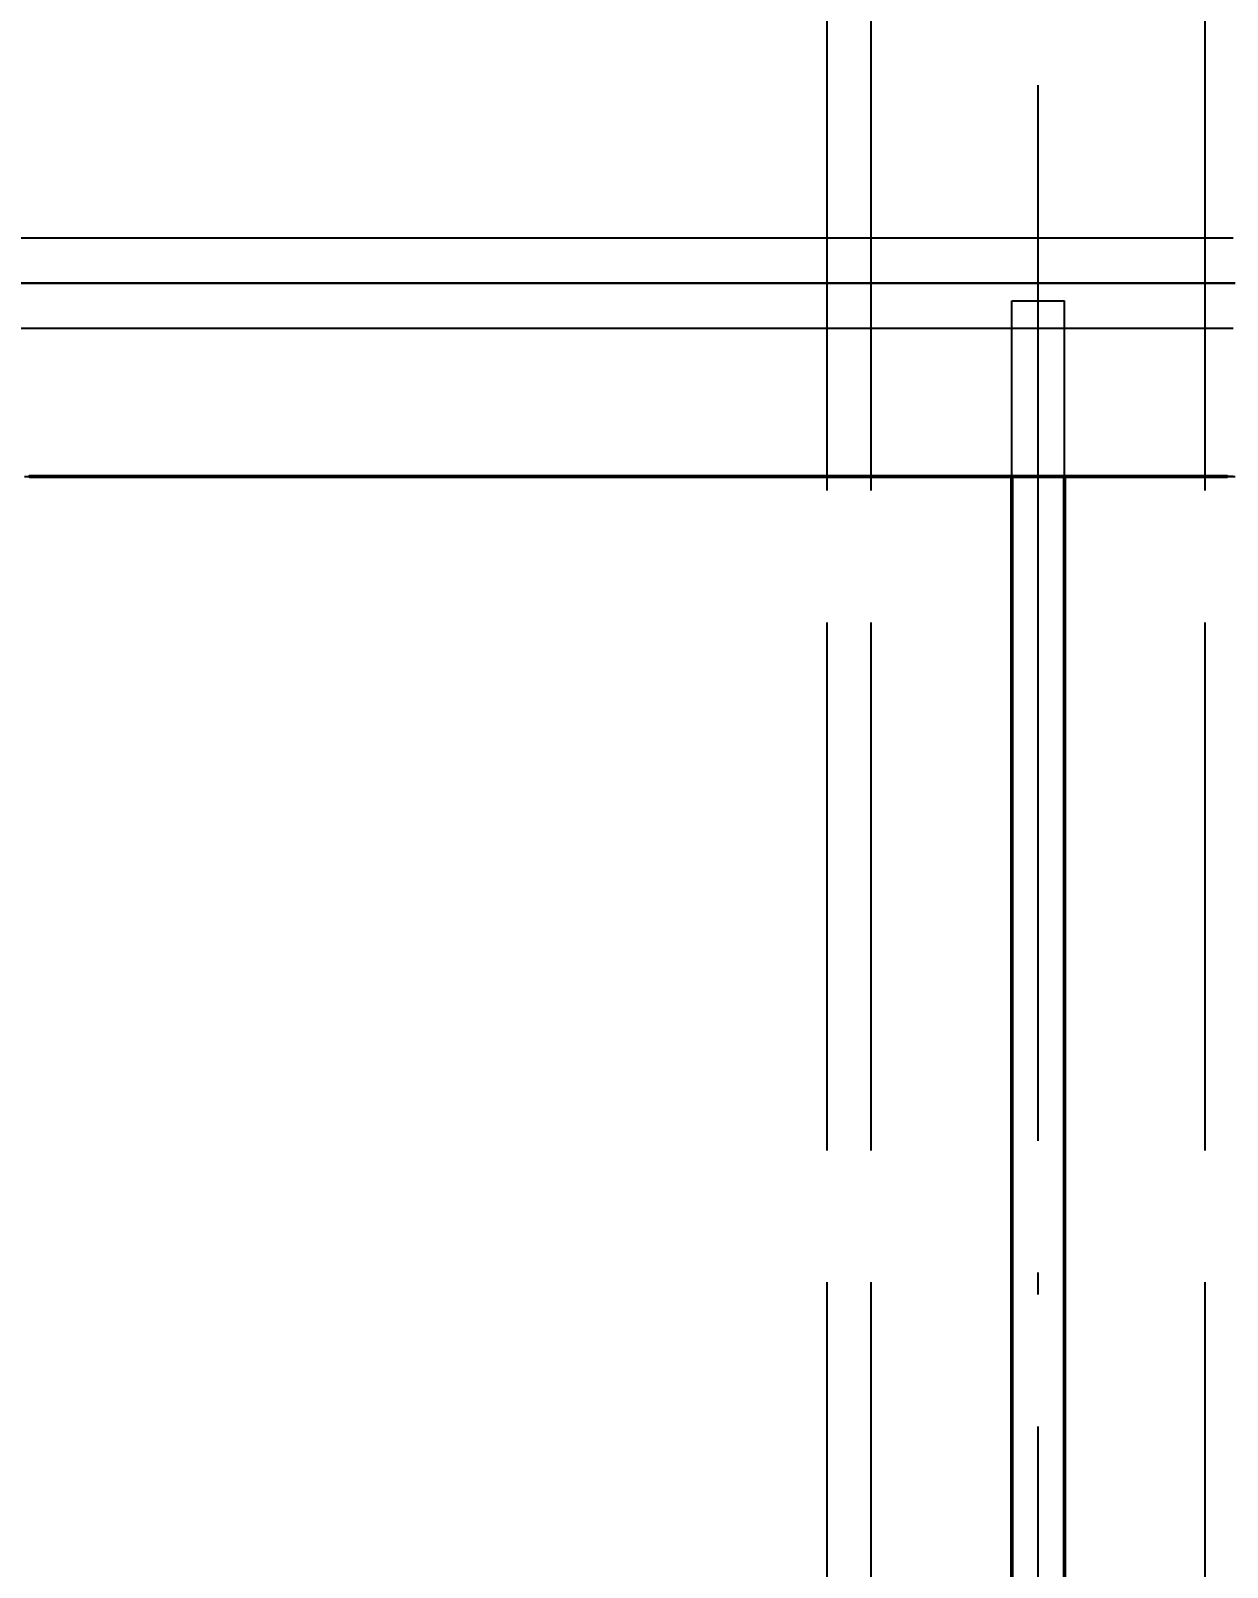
# Model space of a CAD drawing. Header units: millimetres. Extents: x 0 to 594, y 0 to 420.
# Drawn here: x 81.57 to 88.38, y 330.2 to 338.93 of the extents above; entities that cross this region are included whole.
import ezdxf

# ---------------------------------------------------------------- set-up
doc = ezdxf.new("R2010")
doc.units = ezdxf.units.MM
doc.linetypes.add('ISO02-TRAZOS', pattern=[3.75, 3, -0.75])
doc.linetypes.add('ISO04-TRAZO-PUNTO', pattern=[7.625, 6, -0.75, 0.125, -0.75])
for name, color, linetype, lineweight in [('01-VISIBLE', 7, 'CONTINUOUS', 50), ('02-OCULTA', 4, 'ISO02-TRAZOS', 25), ('03-EJE', 1, 'ISO04-TRAZO-PUNTO', 25), ('04-COTA', 3, 'CONTINUOUS', 25)]:
    doc.layers.add(name, color=color, linetype=linetype, lineweight=lineweight)
doc.styles.add('ISO3098', font='isocpeur.ttf')
doc.dimstyles.new('FLAMA-ISO', dxfattribs={"dimtxt": 3.5, "dimasz": 3, "dimexe": 2, "dimexo": 1, "dimgap": 1, "dimtad": 1, "dimdec": 1, "dimtxsty": 'ISO3098', "dimcen": 2.5, "dimclrd": 3, "dimclre": 3, "dimclrt": 3, "dimazin": 3, "dimtfac": 1, "dimtmove": 0, "dimatfit": 3, "dimlwd": 25, "dimlwe": 25})

msp = doc.modelspace()

# ---------------------------------------------------------------- linework, layer by layer
at = {"layer": '01-VISIBLE'}
for p, q in [((87.15, 319.74), (87.15, 336.4)), ((87.45, 319.74), (87.45, 336.4))]:
    msp.add_line(p, q, dxfattribs=at)
msp.add_lwpolyline([(81.564, 336.4), (81.6141, 336.4), (81.6642, 336.4), (81.7143, 336.4), (81.7644, 336.4), (81.8145, 336.4), (81.8646, 336.4), (81.9147, 336.4), (81.9648, 336.4), (82.0149, 336.4), (82.065, 336.4), (82.1151, 336.4), (82.1652, 336.4), (82.2153, 336.4), (82.2654, 336.4), (82.3155, 336.4), (82.3656, 336.4), (82.4157, 336.4), (82.4658, 336.4), (82.5159, 336.4), (82.566, 336.4), (82.6161, 336.4), (82.6662, 336.4), (82.7162, 336.4), (82.7663, 336.4), (82.8164, 336.4), (82.8665, 336.4), (82.9166, 336.4), (82.9667, 336.4), (83.0168, 336.4), (83.0669, 336.4), (83.117, 336.4), (83.1671, 336.4), (83.2172, 336.4), (83.2673, 336.4), (83.3174, 336.4), (83.3675, 336.4), (83.4176, 336.4), (83.4677, 336.4), (83.5178, 336.4), (83.5679, 336.4), (83.618, 336.4), (83.6681, 336.4), (83.7182, 336.4), (83.7683, 336.4), (83.8184, 336.4), (83.8684, 336.4), (83.9185, 336.4), (83.9686, 336.4), (84.0187, 336.4), (84.0688, 336.4), (84.1189, 336.4), (84.169, 336.4), (84.2191, 336.4), (84.2692, 336.4), (84.3193, 336.4), (84.3694, 336.4), (84.4195, 336.4), (84.4696, 336.4), (84.5197, 336.4), (84.5698, 336.4), (84.6199, 336.4), (84.67, 336.4), (84.7201, 336.4), (84.7702, 336.4), (84.8203, 336.4), (84.8704, 336.4), (84.9205, 336.4), (84.9706, 336.4), (85.0206, 336.4), (85.0707, 336.4), (85.1208, 336.4), (85.1709, 336.4), (85.221, 336.4), (85.2711, 336.4), (85.3212, 336.4), (85.3713, 336.4), (85.4214, 336.4), (85.4715, 336.4), (85.5216, 336.4), (85.5717, 336.4), (85.6218, 336.4), (85.6719, 336.4), (85.722, 336.4), (85.7721, 336.4), (85.8222, 336.4), (85.8723, 336.4), (85.9224, 336.4), (85.9725, 336.4), (86.0226, 336.4), (86.0727, 336.4), (86.1228, 336.4), (86.1728, 336.4), (86.2229, 336.4), (86.273, 336.4), (86.3231, 336.4), (86.3732, 336.4), (86.4233, 336.4), (86.4734, 336.4), (86.5235, 336.4), (86.5736, 336.4), (86.6237, 336.4), (86.6738, 336.4), (86.7239, 336.4), (86.774, 336.4), (86.8241, 336.4), (86.8742, 336.4), (86.9243, 336.4), (86.9744, 336.4), (87.0245, 336.4), (87.0746, 336.4), (87.1247, 336.4), (87.1748, 336.4), (87.2249, 336.4), (87.275, 336.4), (87.325, 336.4), (87.3751, 336.4), (87.4252, 336.4), (87.4753, 336.4), (87.5254, 336.4), (87.5755, 336.4), (87.6256, 336.4), (87.6757, 336.4), (87.7258, 336.4), (87.7759, 336.4), (87.826, 336.4), (87.8761, 336.4), (87.9262, 336.4), (87.9763, 336.4), (88.0264, 336.4), (88.0765, 336.4), (88.1266, 336.4), (88.1767, 336.4), (88.2268, 336.4), (88.2769, 336.4), (88.327, 336.4), (88.3771, 336.4)], dxfattribs=at)
at = {"layer": '02-OCULTA'}
for p, q in [((86.1, 276.32), (86.1, 349.7466)), ((86.35, 276.32), (86.35, 349.7466)), ((88.25, 276.32), (88.25, 349.7466)), ((87.15, 337.4), (87.45, 337.4)), ((87.15, 336.4), (87.15, 337.4)), ((87.45, 336.4), (87.45, 337.4)), ((87.15, 284.256), (87.15, 337.244)), ((87.45, 284.256), (87.45, 337.244))]:
    msp.add_line(p, q, dxfattribs=at)
for points in [[(88.4088, 337.756), (88.3296, 337.756), (88.2504, 337.756), (88.1712, 337.756), (88.092, 337.756), (88.0128, 337.756), (87.9336, 337.756), (87.8544, 337.756), (87.7752, 337.756), (87.696, 337.756), (87.6168, 337.756), (87.5376, 337.756), (87.4584, 337.756), (87.3792, 337.756), (87.3, 337.756), (87.2208, 337.756), (87.1416, 337.756), (87.0624, 337.756), (86.9832, 337.756), (86.904, 337.756), (86.8248, 337.756), (86.7456, 337.756), (86.6664, 337.756), (86.5872, 337.756), (86.508, 337.756), (86.4288, 337.756), (86.3496, 337.756), (86.2704, 337.756), (86.1912, 337.756), (86.112, 337.756), (86.0328, 337.756), (85.9536, 337.756), (85.8744, 337.756), (85.7952, 337.756), (85.716, 337.756), (85.6368, 337.756), (85.5576, 337.756), (85.4784, 337.756), (85.3992, 337.756), (85.32, 337.756), (85.2408, 337.756), (85.1616, 337.756), (85.0824, 337.756), (85.0032, 337.756), (84.924, 337.756), (84.8448, 337.756), (84.7656, 337.756), (84.6864, 337.756), (84.6072, 337.756), (84.528, 337.756), (84.4488, 337.756), (84.3696, 337.756), (84.2904, 337.756), (84.2112, 337.756), (84.132, 337.756), (84.0528, 337.756), (83.9736, 337.756), (83.8944, 337.756), (83.8152, 337.756), (83.736, 337.756), (83.6568, 337.756), (83.5776, 337.756), (83.4984, 337.756), (83.4192, 337.756), (83.34, 337.756), (83.2608, 337.756), (83.1816, 337.756), (83.1024, 337.756), (83.0232, 337.756), (82.944, 337.756), (82.8648, 337.756), (82.7856, 337.756), (82.7064, 337.756), (82.6272, 337.756), (82.548, 337.756), (82.4688, 337.756), (82.3896, 337.756), (82.3104, 337.756), (82.2312, 337.756), (82.152, 337.756), (82.0728, 337.756), (81.9936, 337.756), (81.9144, 337.756), (81.8352, 337.756), (81.756, 337.756), (81.6768, 337.756), (81.5976, 337.756), (81.5184, 337.756)], [(88.4088, 337.756), (88.3296, 337.756), (88.2504, 337.756), (88.1712, 337.756), (88.092, 337.756), (88.0128, 337.756), (87.9336, 337.756), (87.8544, 337.756), (87.7752, 337.756), (87.696, 337.756), (87.6168, 337.756), (87.5376, 337.756), (87.4584, 337.756), (87.3792, 337.756), (87.3, 337.756), (87.2208, 337.756), (87.1416, 337.756), (87.0624, 337.756), (86.9832, 337.756), (86.904, 337.756), (86.8248, 337.756), (86.7456, 337.756), (86.6664, 337.756), (86.5872, 337.756), (86.508, 337.756), (86.4288, 337.756), (86.3496, 337.756), (86.2704, 337.756), (86.1912, 337.756), (86.112, 337.756), (86.0328, 337.756), (85.9536, 337.756), (85.8744, 337.756), (85.7952, 337.756), (85.716, 337.756), (85.6368, 337.756), (85.5576, 337.756), (85.4784, 337.756), (85.3992, 337.756), (85.32, 337.756), (85.2408, 337.756), (85.1616, 337.756), (85.0824, 337.756), (85.0032, 337.756), (84.924, 337.756), (84.8448, 337.756), (84.7656, 337.756), (84.6864, 337.756), (84.6072, 337.756), (84.528, 337.756), (84.4488, 337.756), (84.3696, 337.756), (84.2904, 337.756), (84.2112, 337.756), (84.132, 337.756), (84.0528, 337.756), (83.9736, 337.756), (83.8944, 337.756), (83.8152, 337.756), (83.736, 337.756), (83.6568, 337.756), (83.5776, 337.756), (83.4984, 337.756), (83.4192, 337.756), (83.34, 337.756), (83.2608, 337.756), (83.1816, 337.756), (83.1024, 337.756), (83.0232, 337.756), (82.944, 337.756), (82.8648, 337.756), (82.7856, 337.756), (82.7064, 337.756), (82.6272, 337.756), (82.548, 337.756), (82.4688, 337.756), (82.3896, 337.756), (82.3104, 337.756), (82.2312, 337.756), (82.152, 337.756), (82.0728, 337.756), (81.9936, 337.756), (81.9144, 337.756), (81.8352, 337.756), (81.756, 337.756), (81.6768, 337.756), (81.5976, 337.756), (81.5184, 337.756)], [(88.3976, 337.5), (88.3192, 337.5), (88.2408, 337.5), (88.1624, 337.5), (88.084, 337.5), (88.0056, 337.5), (87.9272, 337.5), (87.8488, 337.5), (87.7704, 337.5), (87.692, 337.5), (87.6136, 337.5), (87.5352, 337.5), (87.4568, 337.5), (87.3784, 337.5), (87.3, 337.5), (87.2216, 337.5), (87.1432, 337.5), (87.0648, 337.5), (86.9864, 337.5), (86.908, 337.5), (86.8296, 337.5), (86.7512, 337.5), (86.6728, 337.5), (86.5944, 337.5), (86.516, 337.5), (86.4376, 337.5), (86.3592, 337.5), (86.2808, 337.5), (86.2024, 337.5), (86.124, 337.5), (86.0456, 337.5), (85.9672, 337.5), (85.8888, 337.5), (85.8104, 337.5), (85.732, 337.5), (85.6536, 337.5), (85.5752, 337.5), (85.4968, 337.5), (85.4184, 337.5), (85.34, 337.5), (85.2616, 337.5), (85.1832, 337.5), (85.1048, 337.5), (85.0264, 337.5), (84.948, 337.5), (84.8696, 337.5), (84.7912, 337.5), (84.7128, 337.5), (84.6344, 337.5), (84.556, 337.5), (84.4776, 337.5), (84.3992, 337.5), (84.3208, 337.5), (84.2424, 337.5), (84.164, 337.5), (84.0856, 337.5), (84.0072, 337.5), (83.9288, 337.5), (83.8504, 337.5), (83.772, 337.5), (83.6936, 337.5), (83.6152, 337.5), (83.5368, 337.5), (83.4584, 337.5), (83.38, 337.5), (83.3016, 337.5), (83.2232, 337.5), (83.1448, 337.5), (83.0664, 337.5), (82.988, 337.5), (82.9096, 337.5), (82.8312, 337.5), (82.7528, 337.5), (82.6744, 337.5), (82.596, 337.5), (82.5176, 337.5), (82.4392, 337.5), (82.3608, 337.5), (82.2824, 337.5), (82.204, 337.5), (82.1256, 337.5), (82.0472, 337.5), (81.9688, 337.5), (81.8904, 337.5), (81.812, 337.5), (81.7336, 337.5), (81.6552, 337.5), (81.5768, 337.5), (81.4984, 337.5)], [(81.4984, 337.5), (81.5768, 337.5), (81.6552, 337.5), (81.7336, 337.5), (81.812, 337.5), (81.8904, 337.5), (81.9688, 337.5), (82.0472, 337.5), (82.1256, 337.5), (82.204, 337.5), (82.2824, 337.5), (82.3608, 337.5), (82.4392, 337.5), (82.5176, 337.5), (82.596, 337.5), (82.6744, 337.5), (82.7528, 337.5), (82.8312, 337.5), (82.9096, 337.5), (82.988, 337.5), (83.0664, 337.5), (83.1448, 337.5), (83.2232, 337.5), (83.3016, 337.5), (83.38, 337.5), (83.4584, 337.5), (83.5368, 337.5), (83.6152, 337.5), (83.6936, 337.5), (83.772, 337.5), (83.8504, 337.5), (83.9288, 337.5), (84.0072, 337.5), (84.0856, 337.5), (84.164, 337.5), (84.2424, 337.5), (84.3208, 337.5), (84.3992, 337.5), (84.4776, 337.5), (84.556, 337.5), (84.6344, 337.5), (84.7128, 337.5), (84.7912, 337.5), (84.8696, 337.5), (84.948, 337.5), (85.0264, 337.5), (85.1048, 337.5), (85.1832, 337.5), (85.2616, 337.5), (85.34, 337.5), (85.4184, 337.5), (85.4968, 337.5), (85.5752, 337.5), (85.6536, 337.5), (85.732, 337.5), (85.8104, 337.5), (85.8888, 337.5), (85.9672, 337.5), (86.0456, 337.5), (86.124, 337.5), (86.2024, 337.5), (86.2808, 337.5), (86.3592, 337.5), (86.4376, 337.5), (86.516, 337.5), (86.5944, 337.5), (86.6728, 337.5), (86.7512, 337.5), (86.8296, 337.5), (86.908, 337.5), (86.9864, 337.5), (87.0648, 337.5), (87.1432, 337.5), (87.2216, 337.5), (87.3, 337.5), (87.3784, 337.5), (87.4568, 337.5), (87.5352, 337.5), (87.6136, 337.5), (87.692, 337.5), (87.7704, 337.5), (87.8488, 337.5), (87.9272, 337.5), (88.0056, 337.5), (88.084, 337.5), (88.1624, 337.5), (88.2408, 337.5), (88.3192, 337.5), (88.3976, 337.5)], [(88.3976, 337.5), (88.3192, 337.5), (88.2408, 337.5), (88.1624, 337.5), (88.084, 337.5), (88.0056, 337.5), (87.9272, 337.5), (87.8488, 337.5), (87.7704, 337.5), (87.692, 337.5), (87.6136, 337.5), (87.5352, 337.5), (87.4568, 337.5), (87.3784, 337.5), (87.3, 337.5), (87.2216, 337.5), (87.1432, 337.5), (87.0648, 337.5), (86.9864, 337.5), (86.908, 337.5), (86.8296, 337.5), (86.7512, 337.5), (86.6728, 337.5), (86.5944, 337.5), (86.516, 337.5), (86.4376, 337.5), (86.3592, 337.5), (86.2808, 337.5), (86.2024, 337.5), (86.124, 337.5), (86.0456, 337.5), (85.9672, 337.5), (85.8888, 337.5), (85.8104, 337.5), (85.732, 337.5), (85.6536, 337.5), (85.5752, 337.5), (85.4968, 337.5), (85.4184, 337.5), (85.34, 337.5), (85.2616, 337.5), (85.1832, 337.5), (85.1048, 337.5), (85.0264, 337.5), (84.948, 337.5), (84.8696, 337.5), (84.7912, 337.5), (84.7128, 337.5), (84.6344, 337.5), (84.556, 337.5), (84.4776, 337.5), (84.3992, 337.5), (84.3208, 337.5), (84.2424, 337.5), (84.164, 337.5), (84.0856, 337.5), (84.0072, 337.5), (83.9288, 337.5), (83.8504, 337.5), (83.772, 337.5), (83.6936, 337.5), (83.6152, 337.5), (83.5368, 337.5), (83.4584, 337.5), (83.38, 337.5), (83.3016, 337.5), (83.2232, 337.5), (83.1448, 337.5), (83.0664, 337.5), (82.988, 337.5), (82.9096, 337.5), (82.8312, 337.5), (82.7528, 337.5), (82.6744, 337.5), (82.596, 337.5), (82.5176, 337.5), (82.4392, 337.5), (82.3608, 337.5), (82.2824, 337.5), (82.204, 337.5), (82.1256, 337.5), (82.0472, 337.5), (81.9688, 337.5), (81.8904, 337.5), (81.812, 337.5), (81.7336, 337.5), (81.6552, 337.5), (81.5768, 337.5), (81.4984, 337.5)], [(81.4984, 337.5), (81.5768, 337.5), (81.6552, 337.5), (81.7336, 337.5), (81.812, 337.5), (81.8904, 337.5), (81.9688, 337.5), (82.0472, 337.5), (82.1256, 337.5), (82.204, 337.5), (82.2824, 337.5), (82.3608, 337.5), (82.4392, 337.5), (82.5176, 337.5), (82.596, 337.5), (82.6744, 337.5), (82.7528, 337.5), (82.8312, 337.5), (82.9096, 337.5), (82.988, 337.5), (83.0664, 337.5), (83.1448, 337.5), (83.2232, 337.5), (83.3016, 337.5), (83.38, 337.5), (83.4584, 337.5), (83.5368, 337.5), (83.6152, 337.5), (83.6936, 337.5), (83.772, 337.5), (83.8504, 337.5), (83.9288, 337.5), (84.0072, 337.5), (84.0856, 337.5), (84.164, 337.5), (84.2424, 337.5), (84.3208, 337.5), (84.3992, 337.5), (84.4776, 337.5), (84.556, 337.5), (84.6344, 337.5), (84.7128, 337.5), (84.7912, 337.5), (84.8696, 337.5), (84.948, 337.5), (85.0264, 337.5), (85.1048, 337.5), (85.1832, 337.5), (85.2616, 337.5), (85.34, 337.5), (85.4184, 337.5), (85.4968, 337.5), (85.5752, 337.5), (85.6536, 337.5), (85.732, 337.5), (85.8104, 337.5), (85.8888, 337.5), (85.9672, 337.5), (86.0456, 337.5), (86.124, 337.5), (86.2024, 337.5), (86.2808, 337.5), (86.3592, 337.5), (86.4376, 337.5), (86.516, 337.5), (86.5944, 337.5), (86.6728, 337.5), (86.7512, 337.5), (86.8296, 337.5), (86.908, 337.5), (86.9864, 337.5), (87.0648, 337.5), (87.1432, 337.5), (87.2216, 337.5), (87.3, 337.5), (87.3784, 337.5), (87.4568, 337.5), (87.5352, 337.5), (87.6136, 337.5), (87.692, 337.5), (87.7704, 337.5), (87.8488, 337.5), (87.9272, 337.5), (88.0056, 337.5), (88.084, 337.5), (88.1624, 337.5), (88.2408, 337.5), (88.3192, 337.5), (88.3976, 337.5)], [(88.42, 337.5), (88.34, 337.5), (88.26, 337.5), (88.18, 337.5), (88.1, 337.5), (88.02, 337.5), (87.94, 337.5), (87.86, 337.5), (87.78, 337.5), (87.7, 337.5), (87.62, 337.5), (87.54, 337.5), (87.46, 337.5), (87.38, 337.5), (87.3, 337.5), (87.22, 337.5), (87.14, 337.5), (87.06, 337.5), (86.98, 337.5), (86.9, 337.5), (86.82, 337.5), (86.74, 337.5), (86.66, 337.5), (86.58, 337.5), (86.5, 337.5), (86.42, 337.5), (86.34, 337.5), (86.26, 337.5), (86.18, 337.5), (86.1, 337.5), (86.02, 337.5), (85.94, 337.5), (85.86, 337.5), (85.78, 337.5), (85.7, 337.5), (85.62, 337.5), (85.54, 337.5), (85.46, 337.5), (85.38, 337.5), (85.3, 337.5), (85.22, 337.5), (85.14, 337.5), (85.06, 337.5), (84.98, 337.5), (84.9, 337.5), (84.82, 337.5), (84.74, 337.5), (84.66, 337.5), (84.58, 337.5), (84.5, 337.5), (84.42, 337.5), (84.34, 337.5), (84.26, 337.5), (84.18, 337.5), (84.1, 337.5), (84.02, 337.5), (83.94, 337.5), (83.86, 337.5), (83.78, 337.5), (83.7, 337.5), (83.62, 337.5), (83.54, 337.5), (83.46, 337.5), (83.38, 337.5), (83.3, 337.5), (83.22, 337.5), (83.14, 337.5), (83.06, 337.5), (82.98, 337.5), (82.9, 337.5), (82.82, 337.5), (82.74, 337.5), (82.66, 337.5), (82.58, 337.5), (82.5, 337.5), (82.42, 337.5), (82.34, 337.5), (82.26, 337.5), (82.18, 337.5), (82.1, 337.5), (82.02, 337.5), (81.94, 337.5), (81.86, 337.5), (81.78, 337.5), (81.7, 337.5), (81.62, 337.5), (81.54, 337.5)], [(81.54, 337.5), (81.62, 337.5), (81.7, 337.5), (81.78, 337.5), (81.86, 337.5), (81.94, 337.5), (82.02, 337.5), (82.1, 337.5), (82.18, 337.5), (82.26, 337.5), (82.34, 337.5), (82.42, 337.5), (82.5, 337.5), (82.58, 337.5), (82.66, 337.5), (82.74, 337.5), (82.82, 337.5), (82.9, 337.5), (82.98, 337.5), (83.06, 337.5), (83.14, 337.5), (83.22, 337.5), (83.3, 337.5), (83.38, 337.5), (83.46, 337.5), (83.54, 337.5), (83.62, 337.5), (83.7, 337.5), (83.78, 337.5), (83.86, 337.5), (83.94, 337.5), (84.02, 337.5), (84.1, 337.5), (84.18, 337.5), (84.26, 337.5), (84.34, 337.5), (84.42, 337.5), (84.5, 337.5), (84.58, 337.5), (84.66, 337.5), (84.74, 337.5), (84.82, 337.5), (84.9, 337.5), (84.98, 337.5), (85.06, 337.5), (85.14, 337.5), (85.22, 337.5), (85.3, 337.5), (85.38, 337.5), (85.46, 337.5), (85.54, 337.5), (85.62, 337.5), (85.7, 337.5), (85.78, 337.5), (85.86, 337.5), (85.94, 337.5), (86.02, 337.5), (86.1, 337.5), (86.18, 337.5), (86.26, 337.5), (86.34, 337.5), (86.42, 337.5), (86.5, 337.5), (86.58, 337.5), (86.66, 337.5), (86.74, 337.5), (86.82, 337.5), (86.9, 337.5), (86.98, 337.5), (87.06, 337.5), (87.14, 337.5), (87.22, 337.5), (87.3, 337.5), (87.38, 337.5), (87.46, 337.5), (87.54, 337.5), (87.62, 337.5), (87.7, 337.5), (87.78, 337.5), (87.86, 337.5), (87.94, 337.5), (88.02, 337.5), (88.1, 337.5), (88.18, 337.5), (88.26, 337.5), (88.34, 337.5), (88.42, 337.5)], [(88.42, 337.5), (88.34, 337.5), (88.26, 337.5), (88.18, 337.5), (88.1, 337.5), (88.02, 337.5), (87.94, 337.5), (87.86, 337.5), (87.78, 337.5), (87.7, 337.5), (87.62, 337.5), (87.54, 337.5), (87.46, 337.5), (87.38, 337.5), (87.3, 337.5), (87.22, 337.5), (87.14, 337.5), (87.06, 337.5), (86.98, 337.5), (86.9, 337.5), (86.82, 337.5), (86.74, 337.5), (86.66, 337.5), (86.58, 337.5), (86.5, 337.5), (86.42, 337.5), (86.34, 337.5), (86.26, 337.5), (86.18, 337.5), (86.1, 337.5), (86.02, 337.5), (85.94, 337.5), (85.86, 337.5), (85.78, 337.5), (85.7, 337.5), (85.62, 337.5), (85.54, 337.5), (85.46, 337.5), (85.38, 337.5), (85.3, 337.5), (85.22, 337.5), (85.14, 337.5), (85.06, 337.5), (84.98, 337.5), (84.9, 337.5), (84.82, 337.5), (84.74, 337.5), (84.66, 337.5), (84.58, 337.5), (84.5, 337.5), (84.42, 337.5), (84.34, 337.5), (84.26, 337.5), (84.18, 337.5), (84.1, 337.5), (84.02, 337.5), (83.94, 337.5), (83.86, 337.5), (83.78, 337.5), (83.7, 337.5), (83.62, 337.5), (83.54, 337.5), (83.46, 337.5), (83.38, 337.5), (83.3, 337.5), (83.22, 337.5), (83.14, 337.5), (83.06, 337.5), (82.98, 337.5), (82.9, 337.5), (82.82, 337.5), (82.74, 337.5), (82.66, 337.5), (82.58, 337.5), (82.5, 337.5), (82.42, 337.5), (82.34, 337.5), (82.26, 337.5), (82.18, 337.5), (82.1, 337.5), (82.02, 337.5), (81.94, 337.5), (81.86, 337.5), (81.78, 337.5), (81.7, 337.5), (81.62, 337.5), (81.54, 337.5)], [(81.54, 337.5), (81.62, 337.5), (81.7, 337.5), (81.78, 337.5), (81.86, 337.5), (81.94, 337.5), (82.02, 337.5), (82.1, 337.5), (82.18, 337.5), (82.26, 337.5), (82.34, 337.5), (82.42, 337.5), (82.5, 337.5), (82.58, 337.5), (82.66, 337.5), (82.74, 337.5), (82.82, 337.5), (82.9, 337.5), (82.98, 337.5), (83.06, 337.5), (83.14, 337.5), (83.22, 337.5), (83.3, 337.5), (83.38, 337.5), (83.46, 337.5), (83.54, 337.5), (83.62, 337.5), (83.7, 337.5), (83.78, 337.5), (83.86, 337.5), (83.94, 337.5), (84.02, 337.5), (84.1, 337.5), (84.18, 337.5), (84.26, 337.5), (84.34, 337.5), (84.42, 337.5), (84.5, 337.5), (84.58, 337.5), (84.66, 337.5), (84.74, 337.5), (84.82, 337.5), (84.9, 337.5), (84.98, 337.5), (85.06, 337.5), (85.14, 337.5), (85.22, 337.5), (85.3, 337.5), (85.38, 337.5), (85.46, 337.5), (85.54, 337.5), (85.62, 337.5), (85.7, 337.5), (85.78, 337.5), (85.86, 337.5), (85.94, 337.5), (86.02, 337.5), (86.1, 337.5), (86.18, 337.5), (86.26, 337.5), (86.34, 337.5), (86.42, 337.5), (86.5, 337.5), (86.58, 337.5), (86.66, 337.5), (86.74, 337.5), (86.82, 337.5), (86.9, 337.5), (86.98, 337.5), (87.06, 337.5), (87.14, 337.5), (87.22, 337.5), (87.3, 337.5), (87.38, 337.5), (87.46, 337.5), (87.54, 337.5), (87.62, 337.5), (87.7, 337.5), (87.78, 337.5), (87.86, 337.5), (87.94, 337.5), (88.02, 337.5), (88.1, 337.5), (88.18, 337.5), (88.26, 337.5), (88.34, 337.5), (88.42, 337.5)], [(87.15, 337.4), (87.2, 337.4), (87.25, 337.4), (87.3, 337.4), (87.35, 337.4), (87.4, 337.4), (87.45, 337.4)], [(87.15, 337.244), (87.15, 337.27), (87.15, 337.296), (87.15, 337.322), (87.15, 337.348), (87.15, 337.374), (87.15, 337.4)], [(87.45, 337.244), (87.45, 337.27), (87.45, 337.296), (87.45, 337.322), (87.45, 337.348), (87.45, 337.374), (87.45, 337.4)], [(81.5184, 337.244), (81.5976, 337.244), (81.6768, 337.244), (81.756, 337.244), (81.8352, 337.244), (81.9144, 337.244), (81.9936, 337.244), (82.0728, 337.244), (82.152, 337.244), (82.2312, 337.244), (82.3104, 337.244), (82.3896, 337.244), (82.4688, 337.244), (82.548, 337.244), (82.6272, 337.244), (82.7064, 337.244), (82.7856, 337.244), (82.8648, 337.244), (82.944, 337.244), (83.0232, 337.244), (83.1024, 337.244), (83.1816, 337.244), (83.2608, 337.244), (83.34, 337.244), (83.4192, 337.244), (83.4984, 337.244), (83.5776, 337.244), (83.6568, 337.244), (83.736, 337.244), (83.8152, 337.244), (83.8944, 337.244), (83.9736, 337.244), (84.0528, 337.244), (84.132, 337.244), (84.2112, 337.244), (84.2904, 337.244), (84.3696, 337.244), (84.4488, 337.244), (84.528, 337.244), (84.6072, 337.244), (84.6864, 337.244), (84.7656, 337.244), (84.8448, 337.244), (84.924, 337.244), (85.0032, 337.244), (85.0824, 337.244), (85.1616, 337.244), (85.2408, 337.244), (85.32, 337.244), (85.3992, 337.244), (85.4784, 337.244), (85.5576, 337.244), (85.6368, 337.244), (85.716, 337.244), (85.7952, 337.244), (85.8744, 337.244), (85.9536, 337.244), (86.0328, 337.244), (86.112, 337.244), (86.1912, 337.244), (86.2704, 337.244), (86.3496, 337.244), (86.4288, 337.244), (86.508, 337.244), (86.5872, 337.244), (86.6664, 337.244), (86.7456, 337.244), (86.8248, 337.244), (86.904, 337.244), (86.9832, 337.244), (87.0624, 337.244), (87.1416, 337.244), (87.2208, 337.244), (87.3, 337.244), (87.3792, 337.244), (87.4584, 337.244), (87.5376, 337.244), (87.6168, 337.244), (87.696, 337.244), (87.7752, 337.244), (87.8544, 337.244), (87.9336, 337.244), (88.0128, 337.244), (88.092, 337.244), (88.1712, 337.244), (88.2504, 337.244), (88.3296, 337.244), (88.4088, 337.244)], [(81.5184, 337.244), (81.5976, 337.244), (81.6768, 337.244), (81.756, 337.244), (81.8352, 337.244), (81.9144, 337.244), (81.9936, 337.244), (82.0728, 337.244), (82.152, 337.244), (82.2312, 337.244), (82.3104, 337.244), (82.3896, 337.244), (82.4688, 337.244), (82.548, 337.244), (82.6272, 337.244), (82.7064, 337.244), (82.7856, 337.244), (82.8648, 337.244), (82.944, 337.244), (83.0232, 337.244), (83.1024, 337.244), (83.1816, 337.244), (83.2608, 337.244), (83.34, 337.244), (83.4192, 337.244), (83.4984, 337.244), (83.5776, 337.244), (83.6568, 337.244), (83.736, 337.244), (83.8152, 337.244), (83.8944, 337.244), (83.9736, 337.244), (84.0528, 337.244), (84.132, 337.244), (84.2112, 337.244), (84.2904, 337.244), (84.3696, 337.244), (84.4488, 337.244), (84.528, 337.244), (84.6072, 337.244), (84.6864, 337.244), (84.7656, 337.244), (84.8448, 337.244), (84.924, 337.244), (85.0032, 337.244), (85.0824, 337.244), (85.1616, 337.244), (85.2408, 337.244), (85.32, 337.244), (85.3992, 337.244), (85.4784, 337.244), (85.5576, 337.244), (85.6368, 337.244), (85.716, 337.244), (85.7952, 337.244), (85.8744, 337.244), (85.9536, 337.244), (86.0328, 337.244), (86.112, 337.244), (86.1912, 337.244), (86.2704, 337.244), (86.3496, 337.244), (86.4288, 337.244), (86.508, 337.244), (86.5872, 337.244), (86.6664, 337.244), (86.7456, 337.244), (86.8248, 337.244), (86.904, 337.244), (86.9832, 337.244), (87.0624, 337.244), (87.1416, 337.244), (87.2208, 337.244), (87.3, 337.244), (87.3792, 337.244), (87.4584, 337.244), (87.5376, 337.244), (87.6168, 337.244), (87.696, 337.244), (87.7752, 337.244), (87.8544, 337.244), (87.9336, 337.244), (88.0128, 337.244), (88.092, 337.244), (88.1712, 337.244), (88.2504, 337.244), (88.3296, 337.244), (88.4088, 337.244)], [(87.15, 337.244), (87.2, 337.244), (87.25, 337.244), (87.3, 337.244), (87.35, 337.244), (87.4, 337.244), (87.45, 337.244)], [(81.5364, 336.4), (81.6165, 336.4), (81.6965, 336.4), (81.7766, 336.4), (81.8566, 336.4), (81.9367, 336.4), (82.0167, 336.4), (82.0968, 336.4), (82.1768, 336.4), (82.2569, 336.4), (82.3369, 336.4), (82.4169, 336.4), (82.497, 336.4), (82.577, 336.4), (82.6571, 336.4), (82.7371, 336.4), (82.8172, 336.4), (82.8972, 336.4), (82.9773, 336.4), (83.0573, 336.4), (83.1374, 336.4), (83.2174, 336.4), (83.2975, 336.4), (83.3775, 336.4), (83.4576, 336.4), (83.5376, 336.4), (83.6177, 336.4), (83.6977, 336.4), (83.7778, 336.4), (83.8578, 336.4), (83.9379, 336.4), (84.0179, 336.4), (84.098, 336.4), (84.178, 336.4), (84.2581, 336.4), (84.3381, 336.4), (84.4182, 336.4), (84.4982, 336.4), (84.5783, 336.4), (84.6583, 336.4), (84.7384, 336.4), (84.8184, 336.4), (84.8985, 336.4), (84.9785, 336.4), (85.0586, 336.4), (85.1386, 336.4), (85.2187, 336.4), (85.2987, 336.4), (85.3788, 336.4), (85.4588, 336.4), (85.5389, 336.4), (85.6189, 336.4), (85.699, 336.4), (85.779, 336.4), (85.8591, 336.4), (85.9391, 336.4), (86.0192, 336.4), (86.0992, 336.4), (86.1793, 336.4), (86.2593, 336.4), (86.3394, 336.4), (86.4194, 336.4), (86.4995, 336.4), (86.5795, 336.4), (86.6596, 336.4), (86.7396, 336.4), (86.8197, 336.4), (86.8997, 336.4), (86.9798, 336.4), (87.0598, 336.4), (87.1399, 336.4), (87.2199, 336.4), (87.3, 336.4), (87.38, 336.4), (87.4601, 336.4), (87.5401, 336.4), (87.6202, 336.4), (87.7002, 336.4), (87.7803, 336.4), (87.8603, 336.4), (87.9404, 336.4), (88.0204, 336.4), (88.1005, 336.4), (88.1805, 336.4), (88.2606, 336.4), (88.3406, 336.4), (88.4207, 336.4)], [(88.4092, 336.4), (88.344, 336.4), (88.2787, 336.4), (88.2135, 336.4), (88.1482, 336.4), (88.083, 336.4), (88.0177, 336.4), (87.9525, 336.4), (87.8872, 336.4), (87.822, 336.4), (87.7567, 336.4), (87.6915, 336.4), (87.6262, 336.4), (87.561, 336.4), (87.4957, 336.4), (87.4305, 336.4), (87.3652, 336.4), (87.3, 336.4), (87.2347, 336.4), (87.1695, 336.4), (87.1042, 336.4), (87.039, 336.4), (86.9737, 336.4), (86.9085, 336.4), (86.8432, 336.4), (86.778, 336.4), (86.7127, 336.4), (86.6475, 336.4), (86.5822, 336.4), (86.517, 336.4), (86.4517, 336.4), (86.3865, 336.4), (86.3212, 336.4), (86.256, 336.4), (86.1907, 336.4), (86.1255, 336.4), (86.0602, 336.4), (85.995, 336.4), (85.9297, 336.4), (85.8645, 336.4), (85.7992, 336.4), (85.734, 336.4), (85.6687, 336.4), (85.6035, 336.4), (85.5382, 336.4), (85.473, 336.4), (85.4077, 336.4), (85.3425, 336.4), (85.2772, 336.4), (85.212, 336.4), (85.1467, 336.4), (85.0815, 336.4), (85.0162, 336.4), (84.951, 336.4), (84.8857, 336.4), (84.8205, 336.4), (84.7552, 336.4), (84.69, 336.4), (84.6247, 336.4), (84.5595, 336.4), (84.4942, 336.4), (84.429, 336.4), (84.3637, 336.4), (84.2985, 336.4), (84.2332, 336.4), (84.168, 336.4), (84.1027, 336.4), (84.0375, 336.4), (83.9722, 336.4), (83.907, 336.4), (83.8417, 336.4), (83.7765, 336.4), (83.7112, 336.4), (83.646, 336.4), (83.5807, 336.4), (83.5155, 336.4), (83.4502, 336.4), (83.385, 336.4), (83.3197, 336.4), (83.2545, 336.4), (83.1892, 336.4), (83.124, 336.4), (83.0587, 336.4), (82.9935, 336.4), (82.9282, 336.4), (82.863, 336.4), (82.7977, 336.4), (82.7325, 336.4), (82.6672, 336.4), (82.602, 336.4), (82.5367, 336.4), (82.4715, 336.4), (82.4062, 336.4), (82.341, 336.4), (82.2757, 336.4), (82.2105, 336.4), (82.1452, 336.4), (82.08, 336.4), (82.0147, 336.4), (81.9495, 336.4), (81.8842, 336.4), (81.819, 336.4), (81.7537, 336.4), (81.6885, 336.4), (81.6232, 336.4), (81.558, 336.4)], [(88.4092, 336.4), (88.344, 336.4), (88.2787, 336.4), (88.2135, 336.4), (88.1482, 336.4), (88.083, 336.4), (88.0177, 336.4), (87.9525, 336.4), (87.8872, 336.4), (87.822, 336.4), (87.7567, 336.4), (87.6915, 336.4), (87.6262, 336.4), (87.561, 336.4), (87.4957, 336.4), (87.4305, 336.4), (87.3652, 336.4), (87.3, 336.4), (87.2347, 336.4), (87.1695, 336.4), (87.1042, 336.4), (87.039, 336.4), (86.9737, 336.4), (86.9085, 336.4), (86.8432, 336.4), (86.778, 336.4), (86.7127, 336.4), (86.6475, 336.4), (86.5822, 336.4), (86.517, 336.4), (86.4517, 336.4), (86.3865, 336.4), (86.3212, 336.4), (86.256, 336.4), (86.1907, 336.4), (86.1255, 336.4), (86.0602, 336.4), (85.995, 336.4), (85.9297, 336.4), (85.8645, 336.4), (85.7992, 336.4), (85.734, 336.4), (85.6687, 336.4), (85.6035, 336.4), (85.5382, 336.4), (85.473, 336.4), (85.4077, 336.4), (85.3425, 336.4), (85.2772, 336.4), (85.212, 336.4), (85.1467, 336.4), (85.0815, 336.4), (85.0162, 336.4), (84.951, 336.4), (84.8857, 336.4), (84.8205, 336.4), (84.7552, 336.4), (84.69, 336.4), (84.6247, 336.4), (84.5595, 336.4), (84.4942, 336.4), (84.429, 336.4), (84.3637, 336.4), (84.2985, 336.4), (84.2332, 336.4), (84.168, 336.4), (84.1027, 336.4), (84.0375, 336.4), (83.9722, 336.4), (83.907, 336.4), (83.8417, 336.4), (83.7765, 336.4), (83.7112, 336.4), (83.646, 336.4), (83.5807, 336.4), (83.5155, 336.4), (83.4502, 336.4), (83.385, 336.4), (83.3197, 336.4), (83.2545, 336.4), (83.1892, 336.4), (83.124, 336.4), (83.0587, 336.4), (82.9935, 336.4), (82.9282, 336.4), (82.863, 336.4), (82.7977, 336.4), (82.7325, 336.4), (82.6672, 336.4), (82.602, 336.4), (82.5367, 336.4), (82.4715, 336.4), (82.4062, 336.4), (82.341, 336.4), (82.2757, 336.4), (82.2105, 336.4), (82.1452, 336.4), (82.08, 336.4), (82.0147, 336.4), (81.9495, 336.4), (81.8842, 336.4), (81.819, 336.4), (81.7537, 336.4), (81.6885, 336.4), (81.6232, 336.4), (81.558, 336.4)]]:
    msp.add_lwpolyline(points, dxfattribs=at)
at = {"layer": '03-EJE'}
msp.add_line((87.3, 264), (87.3, 356.3666), dxfattribs=at)

# ---------------------------------------------------------------- dimensions: what is measured, and where the dimension line sits
at = {"layer": '04-COTA'}
msp.add_linear_dim(base=(53, 269), p1=(71.3, 269), p2=(84.3, 351.3666), angle=90, dimstyle='FLAMA-ISO', override={"dimlfac": 10}, dxfattribs=at).render()

doc.saveas('drawing.dxf')
